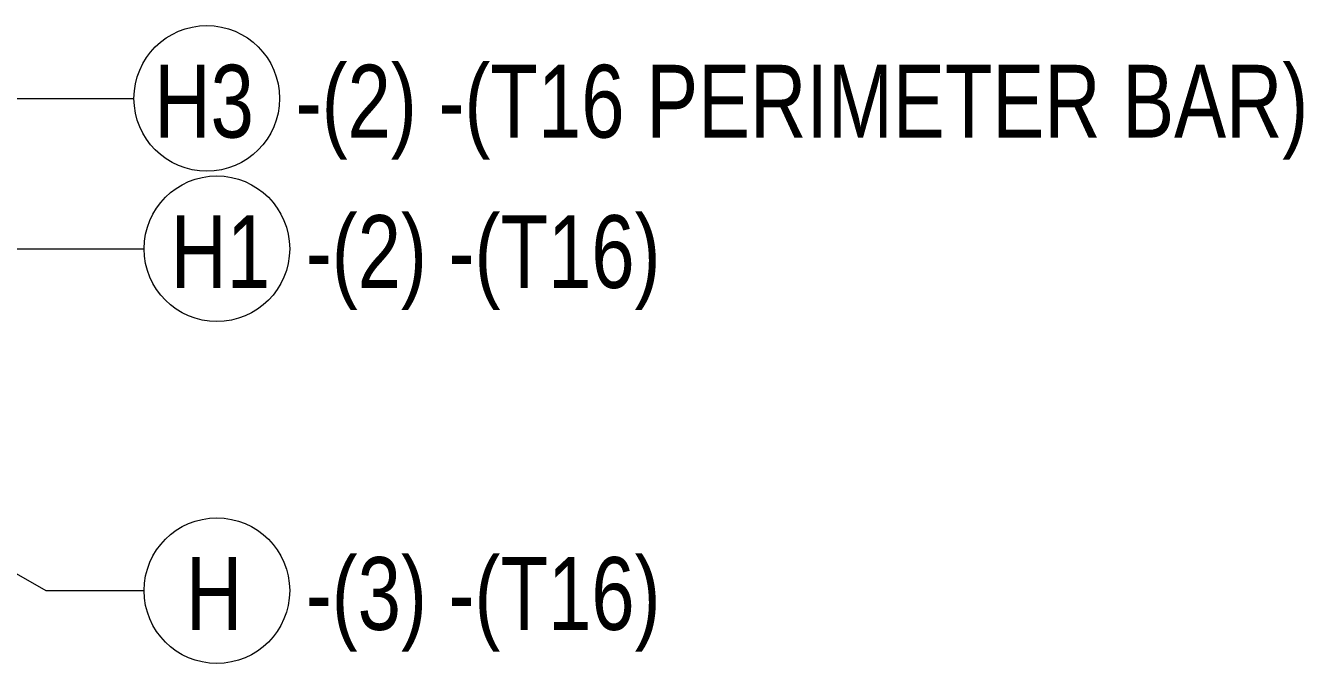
# Model space of a CAD drawing. Header units: millimetres. Extents: x 1454 to 26503, y -2036 to 18825.
# Drawn here: x 25406 to 26503, y 17853 to 18401 of the extents above; entities that cross this region are included whole.
import ezdxf

# ---------------------------------------------------------------- set-up
doc = ezdxf.new("R2010")
doc.units = ezdxf.units.MM
doc.layers.add('S-RBAR-IDEN', color=171, linetype='Continuous', lineweight=9)
doc.styles.add('Nirmala UI Semilight_2', font='NirmalaS.ttf', dxfattribs={"width": 0.8, "height": 62.5})

# ---------------------------------------------------------------- blocks, each defined once
blk = doc.blocks.new('M_Rebar Tag_rfa MARK - ARROW-794226-Elevation Top 3')
at = {"layer": 'S-RBAR-IDEN'}
blk.add_circle((6020.4, 18209), 62.5, dxfattribs=at)

msp = doc.modelspace()

# ---------------------------------------------------------------- linework, layer by layer
at = {"layer": 'S-RBAR-IDEN'}
for p, q in [((24965.25368, 18338.11312), (25499.37402, 18338.11312)), ((25372.62114, 18209.01083), (25508.03484, 18209.01083)), ((25301.91391, 17985.02394), (25423.69145, 17915.43677)), ((25423.69145, 17915.43677), (25508.03484, 17915.43677))]:
    msp.add_line(p, q, dxfattribs=at)

# ---------------------------------------------------------------- block references
for p in [(19541.52029, 129.10229), (19550.18111, 0), (19550.18111, -293.57406)]:
    msp.add_blockref('M_Rebar Tag_rfa MARK - ARROW-794226-Elevation Top 3', p, dxfattribs=at)

# ---------------------------------------------------------------- texts
at = {"layer": 'S-RBAR-IDEN', "char_height": 62.5, "attachment_point": 1, "style": 'Nirmala UI Semilight_2'}
for s, insert, width in [('H3', (25516.89329, 18366.91431), 104.219375), ('-(2) -(T16 PERIMETER BAR)', (25638.25611, 18366.91431), 966.835125), ('H1', (25530.85411, 18237.81202), 91.392375), ('-(2) -(T16)', (25646.91693, 18237.81202), 352.7425), ('-(3) -(T16)', (25646.91693, 17944.23796), 352.7425), ('H', (25544.05411, 17944.23796), 59.324875)]:
    msp.add_mtext(s, dxfattribs=dict(at, insert=insert, width=width))

doc.saveas('drawing.dxf')
